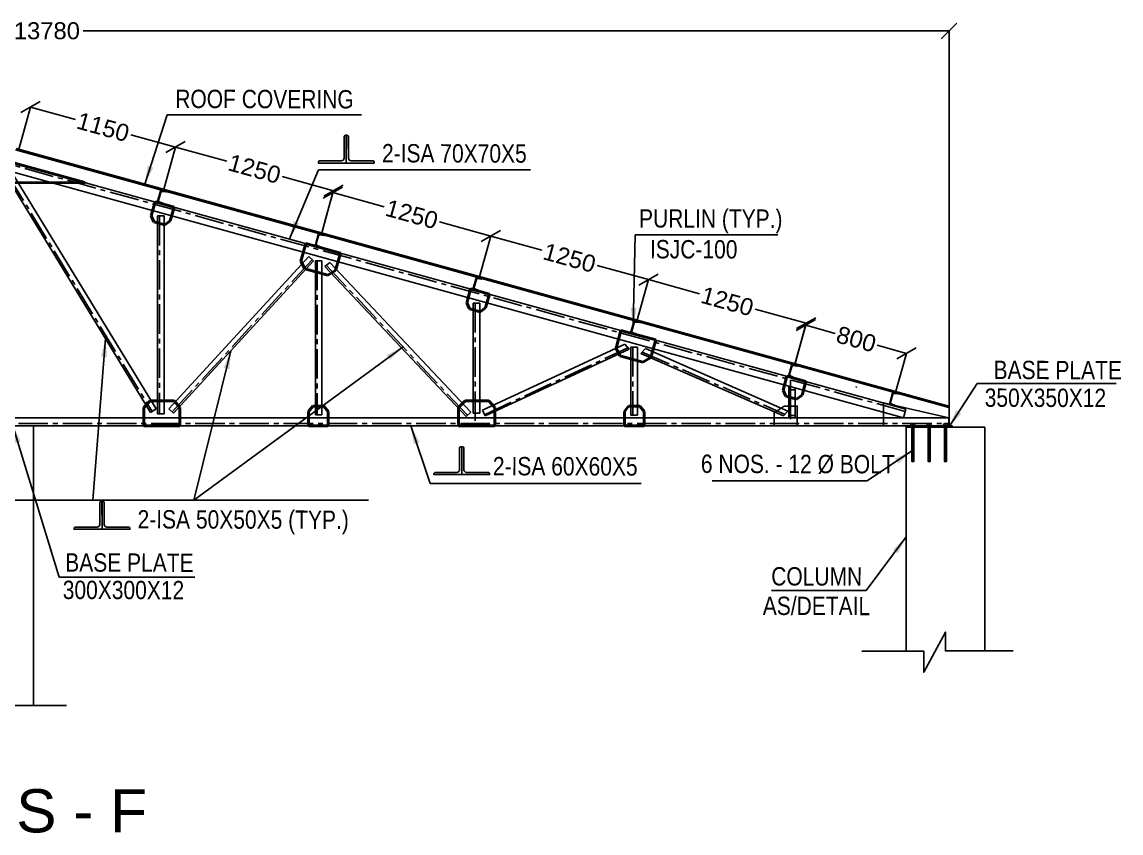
# Model space of a CAD drawing. Header units: inches. Extents: x 1789308 to 1948517, y 1504002 to 1708835.
# Drawn here: x 1883493 to 1896083, y 1557975 to 1567266 of the extents above; entities that cross this region are included whole.
import ezdxf
from ezdxf.enums import TextEntityAlignment as Align

# ---------------------------------------------------------------- set-up
doc = ezdxf.new("R2010")
doc.units = ezdxf.units.IN
doc.header["$LTSCALE"] = 0.015
doc.header["$MEASUREMENT"] = 0
doc.header["$PDMODE"] = 34
doc.header["$PDSIZE"] = -0.1
doc.linetypes.add('CENTER2', pattern=[1.125, 0.75, -0.125, 0.125, -0.125])
for name, color, linetype in [('DIM - GRID - STR', 7, 'Continuous'), ('DIM DEM', 191, 'Continuous'), ('ISA 75X75X6', 104, 'Continuous'), ('SHIFTING - STR', 1, 'Continuous')]:
    doc.layers.add(name, color=color, linetype=linetype)
for name, color, linetype, lineweight in [('PLATE', 1, 'Continuous', 25), ('TEXT', 7, 'Continuous', 5), ('TRUSS', 82, 'Continuous', 25), ('truss text', 2, 'Continuous', 25)]:
    doc.layers.add(name, color=color, linetype=linetype, lineweight=lineweight)
doc.styles.add('arial', font='ARIALN.TTF')
doc.styles.add('PRADEEP - STR', font='swissel.ttf')
doc.styles.add('SC-BBS1', font='SansSerif')
doc.dimstyles.new('GRID DIM', dxfattribs={"dimtxt": 350, "dimasz": 250, "dimexe": 0.1, "dimexo": 0.1, "dimgap": 0.09, "dimtad": 0, "dimdec": 0, "dimzin": 0, "dimdsep": 46, "dimtxsty": 'PRADEEP - STR', "dimblk": 'OBLIQUE', "dimcen": 0.09, "dimclrd": 73, "dimclre": 73, "dimclrt": 256, "dimadec": 0, "dimazin": 0, "dimtfac": 1, "dimtdec": 0, "dimtofl": 0, "dimtmove": 1, "dimatfit": 3, "dimfxl": 1.25, "dimtolj": 1, "dimtzin": 0, "dimlwd": -1, "dimlwe": -1, "dimarcsym": 2})

# ---------------------------------------------------------------- blocks, each defined once
blk = doc.blocks.new('_Oblique')
at = {"color": 0, "linetype": 'ByBlock', "lineweight": -2}
blk.add_line((-0.5, -0.5), (0.5, 0.5), dxfattribs=at)
blk = doc.blocks.new('A$C02755AB6')
at = {"layer": 'ISA 75X75X6', "color": 2}
blk.add_lwpolyline([(-0.0054, 0.0634), (-0.0054, 0.0117, -0.414214), (-0.0117, 0.0054), (-0.0635, 0.0054, 0.414214), (-0.0675, 0.0013), (-0.0675, 0), (0, 0), (0, 0.0675), (-0.0014, 0.0675, 0.414214)], format="xyb", close=True, dxfattribs=at)
blk = doc.blocks.new('A$C533A03B5')
at = {"color": 4}
for p, q in [((-22.5, 100), (22.5, 100)), ((-22.5, 0), (-22.5, 100)), ((-9.7, 91.2), (18.5, 94.7)), ((-22.5, 0), (22.5, 0)), ((-17.8, 17.7), (-17.8, 82.3)), ((-9.7, 8.8), (18.5, 5.3)), ((22.5, 0), (22.5, 0.8))]:
    blk.add_line(p, q, dxfattribs=at)
for centre, radius, start, end in [((-8.8, 82.3), 9, 96, 180), ((17.9, 99.3), 4.61, 276.51912, 8.94651), ((-8.8, 17.7), 9, 180, 264), ((18, 0.8), 4.5, 0, 84)]:
    blk.add_arc(centre, radius, start, end, dxfattribs=at)
blk = doc.blocks.new('*D368')
at = {"layer": 'Defpoints', "color": 0, "transparency": 16777216}
for p in [(2798.4, 3602.5), (4091.2, 3588), (4003.5, 3270)]:
    blk.add_point(p, dxfattribs=at)
at = {"layer": 'DIM - GRID - STR', "color": 73, "linetype": 'ByBlock', "transparency": 16777216}
for p, q in [((2798.5, 3602.6), (2886.2, 3920.6)), ((2886.2, 3920.5), (3277.1, 3812.6)), ((4091.2, 3588), (3700.3, 3695.8)), ((4003.5, 3270.1), (4091.3, 3588.1))]:
    blk.add_line(p, q, dxfattribs=at)
at = {"layer": 'DIM - GRID - STR', "color": 73, "transparency": 16777216, "xscale": 120, "yscale": 120, "zscale": 120}
for p, rotation in [((2886.2, 3920.5), 164.5751221282006), ((4091.2, 3588), 344.5751221282006)]:
    blk.add_blockref('_Oblique', p, dxfattribs=dict(at, rotation=rotation))
at = {"layer": 'DIM - GRID - STR', "transparency": 16777216, "insert": (3488.7, 3754.2), "char_height": 130, "attachment_point": 5, "rotation": 344.57512, "style": 'PRADEEP - STR'}
blk.add_mtext('\\A1;1250', dxfattribs=at)
blk = doc.blocks.new('*D369')
at = {"layer": 'Defpoints', "color": 0, "transparency": 16777216}
for p in [(4003.5, 3270), (5295.8, 3255.3), (5208.1, 2937.6)]:
    blk.add_point(p, dxfattribs=at)
at = {"layer": 'DIM - GRID - STR', "color": 73, "linetype": 'ByBlock', "transparency": 16777216}
for p, q in [((4003.5, 3270.1), (4091.2, 3587.7)), ((4091.1, 3587.6), (4481.8, 3479.8)), ((5295.8, 3255.3), (4905.1, 3363.1)), ((5208.1, 2937.7), (5295.8, 3255.4))]:
    blk.add_line(p, q, dxfattribs=at)
at = {"layer": 'DIM - GRID - STR', "color": 73, "transparency": 16777216, "xscale": 120, "yscale": 120, "zscale": 120}
for p, rotation in [((4091.1, 3587.6), 164.5751221234735), ((5295.8, 3255.3), 344.5751221234735)]:
    blk.add_blockref('_Oblique', p, dxfattribs=dict(at, rotation=rotation))
at = {"layer": 'DIM - GRID - STR', "transparency": 16777216, "insert": (4693.5, 3421.4), "char_height": 130, "attachment_point": 5, "rotation": 344.57512, "style": 'PRADEEP - STR'}
blk.add_mtext('\\A1;1250', dxfattribs=at)
blk = doc.blocks.new('*D370')
at = {"layer": 'Defpoints', "color": 0, "transparency": 16777216}
for p in [(5208.1, 2937.6), (6500.8, 2922.9), (6413.1, 2605.2)]:
    blk.add_point(p, dxfattribs=at)
at = {"layer": 'DIM - GRID - STR', "color": 73, "linetype": 'ByBlock', "transparency": 16777216}
for p, q in [((5208.1, 2937.7), (5295.8, 3255.5)), ((5295.8, 3255.4), (5686.6, 3147.5)), ((6500.8, 2922.9), (6109.9, 3030.7)), ((6413.1, 2605.3), (6500.8, 2923))]:
    blk.add_line(p, q, dxfattribs=at)
at = {"layer": 'DIM - GRID - STR', "color": 73, "transparency": 16777216, "xscale": 120, "yscale": 120, "zscale": 120}
for p, rotation in [((5295.8, 3255.4), 164.5751221234735), ((6500.8, 2922.9), 344.5751221234735)]:
    blk.add_blockref('_Oblique', p, dxfattribs=dict(at, rotation=rotation))
at = {"layer": 'DIM - GRID - STR', "transparency": 16777216, "insert": (5898.3, 3089.1), "char_height": 130, "attachment_point": 5, "rotation": 344.57512, "style": 'PRADEEP - STR'}
blk.add_mtext('\\A1;1250', dxfattribs=at)
blk = doc.blocks.new('*D371')
at = {"layer": 'Defpoints', "color": 0, "transparency": 16777216}
for p in [(484.6, 4240.9), (1685.2, 4267.3), (1593.5, 3935)]:
    blk.add_point(p, dxfattribs=at)
at = {"layer": 'DIM - GRID - STR', "color": 73, "linetype": 'ByBlock', "transparency": 16777216}
for p, q in [((484.6, 4241), (576.3, 4573.3)), ((576.3, 4573.2), (919.1, 4478.6)), ((1685.2, 4267.3), (1342.4, 4361.9)), ((1593.5, 3935), (1685.2, 4267.4))]:
    blk.add_line(p, q, dxfattribs=at)
at = {"layer": 'DIM - GRID - STR', "color": 73, "transparency": 16777216, "xscale": 120, "yscale": 120, "zscale": 120}
for p, rotation in [((576.3, 4573.2), 164.5751221282044), ((1685.2, 4267.3), 344.5751221282044)]:
    blk.add_blockref('_Oblique', p, dxfattribs=dict(at, rotation=rotation))
at = {"layer": 'DIM - GRID - STR', "transparency": 16777216, "insert": (1130.7, 4420.3), "char_height": 130, "attachment_point": 5, "rotation": 344.57512, "style": 'PRADEEP - STR'}
blk.add_mtext('\\A1;1150', dxfattribs=at)
blk = doc.blocks.new('*D372')
at = {"layer": 'Defpoints', "color": 0, "transparency": 16777216}
for p in [(1593.5, 3935), (2890.1, 3934.8), (2825, 3698.9)]:
    blk.add_point(p, dxfattribs=at)
at = {"layer": 'DIM - GRID - STR', "color": 73, "linetype": 'ByBlock', "transparency": 16777216}
for p, q in [((1593.5, 3935), (1685.2, 4267.4)), ((1685.2, 4267.3), (2076, 4159.4)), ((2890.1, 3934.8), (2499.3, 4042.7)), ((2825.1, 3699), (2890.2, 3934.9))]:
    blk.add_line(p, q, dxfattribs=at)
at = {"layer": 'DIM - GRID - STR', "color": 73, "transparency": 16777216, "xscale": 120, "yscale": 120, "zscale": 120}
for p, rotation in [((1685.2, 4267.3), 164.5751221234735), ((2890.1, 3934.8), 344.5751221234735)]:
    blk.add_blockref('_Oblique', p, dxfattribs=dict(at, rotation=rotation))
at = {"layer": 'DIM - GRID - STR', "transparency": 16777216, "insert": (2287.6, 4101), "char_height": 130, "attachment_point": 5, "rotation": 344.57512, "style": 'PRADEEP - STR'}
blk.add_mtext('\\A1;1250', dxfattribs=at)
blk = doc.blocks.new('A$C04F76162')
at = {"layer": 'TRUSS', "color": 1}
for points in [[(-175, 12), (175, 12)], [(-175, 0), (175, 0)]]:
    blk.add_lwpolyline(points, dxfattribs=at)
blk.add_lwpolyline([(-175, 12), (175, 12), (175, 0), (-175, 0)], close=True, dxfattribs=at)
blk = doc.blocks.new('*D378')
at = {"layer": 'Defpoints', "color": 0, "transparency": 16777216}
for p in [(7591.7, 5155.3), (-6188.4, 2374.9), (7591.7, 2156.5)]:
    blk.add_point(p, dxfattribs=at)
at = {"layer": 'DIM - GRID - STR', "color": 73, "linetype": 'ByBlock', "transparency": 16777216}
for p, q in [((-6188.4, 2375), (-6188.4, 5155.4)), ((-6188.4, 5155.3), (423.8, 5155.3)), ((7591.7, 5155.3), (979.5, 5155.3)), ((7591.7, 2156.6), (7591.7, 5155.4))]:
    blk.add_line(p, q, dxfattribs=at)
at = {"layer": 'DIM - GRID - STR', "color": 73, "transparency": 16777216, "xscale": 120, "yscale": 120, "zscale": 120, "rotation": 180}
blk.add_blockref('_Oblique', (-6188.4, 5155.3), dxfattribs=at)
at = {"layer": 'DIM - GRID - STR', "color": 73, "transparency": 16777216, "xscale": 120, "yscale": 120, "zscale": 120}
blk.add_blockref('_Oblique', (7591.7, 5155.3), dxfattribs=at)
at = {"layer": 'DIM - GRID - STR', "transparency": 16777216, "insert": (701.6, 5155.3), "char_height": 130, "attachment_point": 5, "style": 'PRADEEP - STR'}
blk.add_mtext('\\A1;13780', dxfattribs=at)
blk = doc.blocks.new('A$C1B5B027A')
at = {"layer": 'TRUSS', "color": 3}
blk.add_line((-12.5, 0), (12.5, 0), dxfattribs=at)
for points in [[(13.3, 14.2), (-13.3, 14.2)], [(-7.7, 0.2), (-7.7, -273.5), (6.3, -273.5), (6.3, 0)]]:
    blk.add_lwpolyline(points, dxfattribs=at)
at = {"layer": 'TRUSS', "color": 1, "linetype": 'CENTER2', "ltscale": 1500}
blk.add_lwpolyline([(-0.7, 21.6), (-0.7, -282.9)], dxfattribs=at)
at = {"layer": 'TRUSS', "color": 3}
for centre, start, end in [((-6.6, 7.5), 134.80348, 231.62434), ((6.6, 7.5), 308.37566, 45.19652)]:
    blk.add_arc(centre, 9.53, start, end, dxfattribs=at)
blk = doc.blocks.new('A$C661F1956')
at = {"layer": 'PLATE', "color": 3, "lineweight": 40}
for p, q in [((0, 0), (-650, -182.6)), ((650, -179.3), (0, 0)), ((-650, -182.6), (650, -179.3))]:
    blk.add_line(p, q, dxfattribs=at)
blk = doc.blocks.new('A$C1F354469')
at = {"layer": 'PLATE', "color": 3, "lineweight": 40}
for p, q in [((-75, 109.9), (-42.5, 149)), ((-75, 0), (-75, 109.9)), ((-42.5, 149), (42.5, 149)), ((75, 109.9), (42.5, 149)), ((75, 109.9), (75, 0)), ((75, 0), (-75, 0))]:
    blk.add_line(p, q, dxfattribs=at)
blk = doc.blocks.new('A$C67564977')
at = {"layer": 'PLATE', "color": 3, "lineweight": 40}
for p, q in [((-132.6, -36.6), (132.6, 36.6)), ((132.6, 36.6), (169.9, -98.7)), ((-95.4, -171.2), (-132.6, -36.6)), ((140.6, -158.3), (-34.9, -206.8)), ((140.6, -158.3), (169.9, -98.7)), ((-34.9, -206.8), (-95.4, -171.2))]:
    blk.add_line(p, q, dxfattribs=at)
blk = doc.blocks.new('A$C08990B8F')
at = {"layer": 'PLATE', "color": 3}
blk.add_lwpolyline([(87.5, 0), (87.5, 99.7), (12.5, 150), (-87.5, 150), (-87.5, 0)], close=True, dxfattribs=at)
blk = doc.blocks.new('*D252')
at = {"layer": 'Defpoints', "color": 0, "transparency": 16777216}
for p in [(7267.8, 2692.2), (6411.9, 2601.5), (7181.5, 2385.1)]:
    blk.add_point(p, dxfattribs=at)
at = {"layer": 'DIM - GRID - STR', "color": 73, "linetype": 'ByBlock', "transparency": 16777216}
for p, q in [((6411.9, 2601.6), (6498.2, 2908.6)), ((6498.2, 2908.5), (6723.2, 2845.3)), ((7267.8, 2692.2), (7042.8, 2755.4)), ((7181.5, 2385.2), (7267.8, 2692.3))]:
    blk.add_line(p, q, dxfattribs=at)
at = {"layer": 'DIM - GRID - STR', "color": 73, "transparency": 16777216, "xscale": 120, "yscale": 120, "zscale": 120}
for p, rotation in [((6498.2, 2908.5), 164.2980874290857), ((7267.8, 2692.2), 344.2980874290857)]:
    blk.add_blockref('_Oblique', p, dxfattribs=dict(at, rotation=rotation))
at = {"layer": 'DIM - GRID - STR', "transparency": 16777216, "insert": (6883, 2800.4), "char_height": 130, "attachment_point": 5, "rotation": 344.29809, "style": 'PRADEEP - STR'}
blk.add_mtext('\\A1;800', dxfattribs=at)
blk = doc.blocks.new('A$C3A8975B6')
at = {"layer": 'PLATE', "color": 1}
blk.add_line((858.6, 4033.9), (361.4, 4171.1), dxfattribs=at)
at = {"layer": 'PLATE'}
for points in [[(6413.2, 2605.1), (6410.6, 2597.8)], [(6884.8, 2439.2), (6882.3, 2431.9)]]:
    blk.add_lwpolyline(points, dxfattribs=at)
at = {"layer": 'PLATE', "color": 3}
blk.add_lwpolyline([(7091.4, 2139.5), (7091.4, 2314.1), (7591.4, 2199.5), (7591.4, 2139.5), (7091.4, 2139.5)], dxfattribs=at)
at = {"layer": 'SHIFTING - STR', "color": 4, "ltscale": 1000}
for p, q in [((7262.4, 2267), (361.4, 4171.1)), ((7591.4, 2199.5), (7591.4, 2139.5)), ((7591.7, 2199.4), (7591.7, 2139.4))]:
    blk.add_line(p, q, dxfattribs=at)
at = {"layer": 'SHIFTING - STR', "color": 5, "linetype": 'CENTER2', "ltscale": 20000}
for points in [[(7257.3, 2248.7), (342.8, 4156.5), (-6265, 2334)], [(407, 4051.1), (1505.2, 2248.7)], [(1561.3, 3742), (1561.3, 2229.5)], [(1658.5, 2245.3), (2728.8, 3408.6)], [(2766.3, 3400), (2766.3, 2221.9)], [(2833.9, 3365.9), (3913.9, 2220)], [(3971.4, 3076.7), (3971.4, 2156.5)], [(4044.8, 2223.4), (5139.2, 2735.2)], [(5176.4, 2740.3), (5176.4, 2219.6)], [(5247.2, 2702.7), (6335.5, 2228.5)], [(6381.4, 2490.9), (6381.4, 2156.4)], [(6381.2, 2412.6), (6381.2, 2218.7)], [(-6265, 2156.5), (7591.4, 2156.5)]]:
    blk.add_lwpolyline(points, dxfattribs=at)
at = {"layer": 'SHIFTING - STR', "color": 4, "ltscale": 1000}
for points in [[(342.8, 4103.6), (7243.8, 2199.5)], [(393.9, 4044.9), (1493.4, 2241.5)], [(439.4, 4066.2), (1536, 2267.5)], [(1547.3, 3742), (1547.3, 2229.5)], [(1597.3, 3742), (1547.3, 3742)], [(1597.3, 3742), (1597.3, 2229.5)], [(1631.9, 2269.5), (2702.1, 3432.7)], [(1668.9, 2235.9), (2739.1, 3399.2)], [(2702.1, 3432.7), (2739.1, 3399.2)], [(2752.3, 3400), (2752.3, 2221.9)], [(2802.3, 3400), (2752.3, 3400)], [(2802.3, 3400), (2802.3, 2221.9)], [(2862.9, 3387.5), (2823.6, 3356.5)], [(2862.9, 3387.5), (3940.6, 2244.2)], [(2823.6, 3356.5), (3903.5, 2210.6)], [(3957.4, 3076.7), (3957.4, 2236.1)], [(4007.4, 3076.7), (3957.4, 3076.7)], [(4007.4, 3076.7), (4007.4, 2236.1)], [(4027.8, 2257.8), (5114.8, 2762.8)], [(4048.9, 2215.2), (5148.7, 2724.5)], [(5114.8, 2762.8), (5148.7, 2724.5)], [(5212.2, 2740), (5162.2, 2740.4)], [(5162.4, 2740.4), (5162.4, 2219.6)], [(5212.2, 2740), (5212.4, 2219.6)], [(5272.4, 2729.9), (5237.4, 2692.1)], [(5237.4, 2692.1), (6328.7, 2216.2)], [(5272.4, 2729.9), (6360.1, 2250.5)], [(6367.4, 2441.3), (6367.4, 2199.4)], [(6367.2, 2412.6), (6367.2, 2218.7)], [(6417.2, 2412.6), (6367.2, 2412.6)], [(6417.2, 2412.6), (6417.2, 2218.7)], [(6417.4, 2427.5), (6417.4, 2199.4)], [(1536, 2267.5), (1493.4, 2241.5)], [(1631.9, 2269.5), (1668.9, 2235.9)], [(7243.8, 2199.5), (7262.4, 2267)], [(-6265, 2199.5), (7591.4, 2199.5)], [(1547.3, 2229.5), (1597.3, 2229.5)], [(2752.3, 2221.9), (2802.3, 2221.9)], [(3903.5, 2210.6), (3940.6, 2244.2)], [(3957.4, 2236.1), (4007.4, 2236.1)], [(4048.9, 2215.2), (4027.8, 2257.8)], [(5162.4, 2219.6), (5212.4, 2219.6)], [(6328.7, 2216.2), (6360.1, 2250.5)], [(6367.2, 2218.7), (6417.2, 2218.7)], [(-6265, 2139.5), (7591.4, 2139.5)]]:
    blk.add_lwpolyline(points, dxfattribs=at)
at = {"layer": 'TRUSS', "color": 1}
blk.add_line((7591.4, 2290.3), (7591.4, 2280), dxfattribs=at)
at = {"layer": 'TRUSS', "color": 4}
for p, q in [((600, 2.2), (600, 2139.5)), ((7865, 2127.5), (7265, 2127.5)), ((7265, 2127.5), (7265, 418.1)), ((7865, 2127.5), (7865, 420.3))]:
    blk.add_line(p, q, dxfattribs=at)
at = {"layer": 'TRUSS', "color": 1}
for points in [[(462.7, 4246.9), (7591.4, 2280)], [(465.9, 4256.4), (7591.4, 2290.3)]]:
    blk.add_lwpolyline(points, dxfattribs=at)
at = {"layer": 'TRUSS', "color": 4}
for points in [[(6925.3, 418.1), (7398.6, 418.1), (7398.6, 257.2), (7564.4, 563.4), (7564.4, 420.3), (8080.7, 420.3)], [(-303.2, 0), (170.1, 0), (170.1, -174.3), (335.9, 145.2), (335.9, 2.2), (852.2, 2.2)]]:
    blk.add_lwpolyline(points, dxfattribs=at)
at = {"lineweight": -3, "extrusion": (4.57411e-16, -0.000231777, 1), "xscale": 3150.000000000006, "yscale": 3150.000000000006, "zscale": 3150.000000000006, "rotation": 359.9608856788817}
for p in [(2988.6, 4145.8, -1), (3869.8, 1766.3, -0.4), (1122.7, 1348.9, -0.3)]:
    blk.add_blockref('A$C02755AB6', p, dxfattribs=at)
at = {"lineweight": -3, "extrusion": (-4.57411e-16, -0.000231777, 1), "xscale": -3150.000000000006, "rotation": 0.03911432111834756}
for p, yscale, zscale in [((2988.6, 4145.8, -1), 3150.000000000026, 3150.000000000026), ((3869.8, 1766.3, -0.4), 3150.000000000025, 3150.000000000025), ((1122.7, 1348.9, -0.3), 3150.000000000028, 3150.000000000028)]:
    blk.add_blockref('A$C02755AB6', p, dxfattribs=dict(at, yscale=yscale, zscale=zscale))
at = {"layer": 'PLATE'}
blk.add_blockref('A$C661F1956', (342.8, 4176.2), dxfattribs=at)
at = {"layer": 'PLATE', "xscale": -1}
for name, p, rotation in [('A$C1F354469', (1600.4, 3829.4), 164.5805786495289), ('A$C1F354469', (4009.7, 3164.9), 164.5805786495289), ('A$C1F354469', (6425.7, 2498.5), 164.5805786495841), ('A$C67564977', (1580, 2139.5), 195.4248778717964), ('A$C67564977', (3984.1, 2139.5), 195.4248778717964)]:
    blk.add_blockref(name, p, dxfattribs=dict(at, rotation=rotation))
for name, p in [('A$C67564977', (2811.5, 3495.3)), ('A$C67564977', (5218.8, 2831.4)), ('A$C1F354469', (2775.1, 2139.5)), ('A$C1F354469', (5187.4, 2139.5)), ('A$C08990B8F', (6344.6, 2139.5))]:
    blk.add_blockref(name, p, dxfattribs=at)
at = {"layer": 'TRUSS', "rotation": 344.5751221285044}
for p in [(1566.7, 3838.6), (1566.9, 3838.6), (1566.9, 3838.4), (2771.6, 3506.1), (2771.8, 3506.1), (2771.8, 3506), (3976.7, 3173.6), (3976.9, 3173.6), (3976.9, 3173.5), (5181.6, 2841.1), (5181.8, 2841.1), (5181.8, 2841), (6386.6, 2508.7), (6386.8, 2508.7), (6386.8, 2508.6), (7157.7, 2295.9)]:
    blk.add_blockref('A$C533A03B5', p, dxfattribs=at)
at = {"layer": 'TRUSS'}
for name, p in [('A$C04F76162', (7440, 2127.5)), ('A$C1B5B027A', (7315.7, 2139.5)), ('A$C1B5B027A', (7440.7, 2139.5)), ('A$C1B5B027A', (7565.8, 2139.5))]:
    blk.add_blockref(name, p, dxfattribs=at)
at = {"layer": 'TEXT', "color": 2, "style": 'arial'}
for s, p in [('ROOF COVERING', (2363.7, 4634.6, 0)), ('2-ISA 70X70X5', (3813.8, 4219.8, 0)), ('PURLIN (TYP.)', (5771.9, 3722.1, 0)), ('ISJC-100', (5641.7, 3487.4, 0)), ('BASE PLATE ', (8444.3, 2565)), ('350X350X12', (8327.8, 2353.2)), ('2-ISA 60X60X5', (4660.8, 1830, 0)), ('2-ISA 50X50X5 (TYP.)', (2201, 1423.4, 0)), ('BASE PLATE ', (1354.4, 1094.5)), ('COLUMN', (6581.2, 988.9)), ('300X300X12', (1286.6, 885.2)), ('AS/DETAIL', (6579.3, 763.7))]:
    blk.add_text(s, height=140, rotation=359.86075, dxfattribs=at).set_placement(p, align=Align.MIDDLE_CENTER)
at = {"layer": 'TEXT', "color": 2, "insert": (6436.6, 1917.4, 0), "char_height": 140, "width": 1462.29, "attachment_point": 2, "rotation": 359.86075, "style": 'arial'}
blk.add_mtext('6 NOS. - 12 %%C BOLT', dxfattribs=at)
at = {"layer": 'truss text', "style": 'SC-BBS1'}
blk.add_text('TRUSS - F', height=330, dxfattribs=at).set_placement((339.7, -1065.2), align=Align.BOTTOM_CENTER)
at = {"layer": 'DIM - GRID - STR'}
dim = blk.add_linear_dim(base=(7591.7, 5155.3), p1=(-6188.4, 2374.9), p2=(7591.7, 2156.5), dimstyle='GRID DIM', override={"dimtxt": 130, "dimasz": 120, "dimfxl": 0}, dxfattribs=at)
dim.commit()
dim.dimension.update_dxf_attribs({"geometry": '*D378', "text_midpoint": (701.6, 5155.3)})
for p1, p2, distance, picture, middle in [((484.6, 4240.9), (1593.5, 3935), 344.7, '*D371', (1130.7, 4420.3)), ((2798.4, 3602.5), (4003.5, 3270), 329.9, '*D368', (3488.7, 3754.2))]:
    dim = blk.add_aligned_dim(p1=p1, p2=p2, distance=distance, dimstyle='GRID DIM', override={"dimtxt": 130, "dimasz": 120, "dimfxl": 0}, dxfattribs=at)
    dim.commit()
    dim.dimension.update_dxf_attribs({"geometry": picture, "text_midpoint": middle})
for base, p1, p2, picture, middle in [((2890.1, 3934.8), (1593.5, 3935), (2825, 3698.9), '*D372', (2287.6, 4101)), ((5295.8, 3255.3), (4003.5, 3270), (5208.1, 2937.6), '*D369', (4693.5, 3421.4)), ((6500.8, 2922.9), (5208.1, 2937.6), (6413.1, 2605.2), '*D370', (5898.3, 3089.1))]:
    dim = blk.add_linear_dim(base=base, p1=p1, p2=p2, angle=164.57512, dimstyle='GRID DIM', override={"dimtxt": 130, "dimasz": 120, "dimfxl": 0}, dxfattribs=at)
    dim.commit()
    dim.dimension.update_dxf_attribs({"geometry": picture, "text_midpoint": middle})
dim = blk.add_aligned_dim(p1=(6411.9, 2601.5), p2=(7181.5, 2385.1), distance=319, text='800', dimstyle='GRID DIM', override={"dimtxt": 130, "dimasz": 120, "dimfxl": 0}, dxfattribs=at)
dim.commit()
dim.dimension.update_dxf_attribs({"geometry": '*D252', "text_midpoint": (6883, 2800.4)})
at = {"layer": 'DIM DEM'}
for points in [[(1449.8, 3985), (1621.5, 4513.8), (3103.7, 4513.8)], [(2553.9, 3566.2), (2775.3, 4094), (4396.5, 4094)], [(5179.6, 2899.9), (5195.8, 3597.7), (6283.9, 3597.7)], [(1149.3, 2806), (1051.6, 1570.5), (1197.4, 1570.5)], [(3421.6, 2743.4), (1824.9, 1570.5), (1553.6, 1570.5)], [(2107.3, 2712.4), (1824.9, 1570.5), (1553.6, 1570.5)], [(-604.5, 2574.7), (207.7, 1570.5), (3156.8, 1570.5)], [(7590, 2127.5, 0), (7806.7, 2461.3, 0), (8867.3, 2461.3, 0)], [(440, 2145.5, 0), (796.5, 984, 0), (1831.8, 984, 0)], [(3481.2, 2139.5), (3629.8, 1699), (5240.7, 1699)], [(7308, 1947.3, 0), (6967.5, 1718.9, 0), (5781.5, 1718.9, 0)], [(7265, 1291.2, 0), (6960, 880.6, 0), (6235.6, 880.6, 0)]]:
    blk.add_leader(points, dimstyle='GRID DIM', override={"dimasz": 140, "dimclrd": 256, "dimfxl": 0.1}, dxfattribs=at)

msp = doc.modelspace()

# ---------------------------------------------------------------- block references
at = {"layer": 'PLATE', "xscale": 1.5, "yscale": 1.5, "zscale": 1.5}
msp.add_blockref('A$C3A8975B6', (1882725.6, 1559431.6), dxfattribs=at)

doc.saveas('drawing.dxf')
